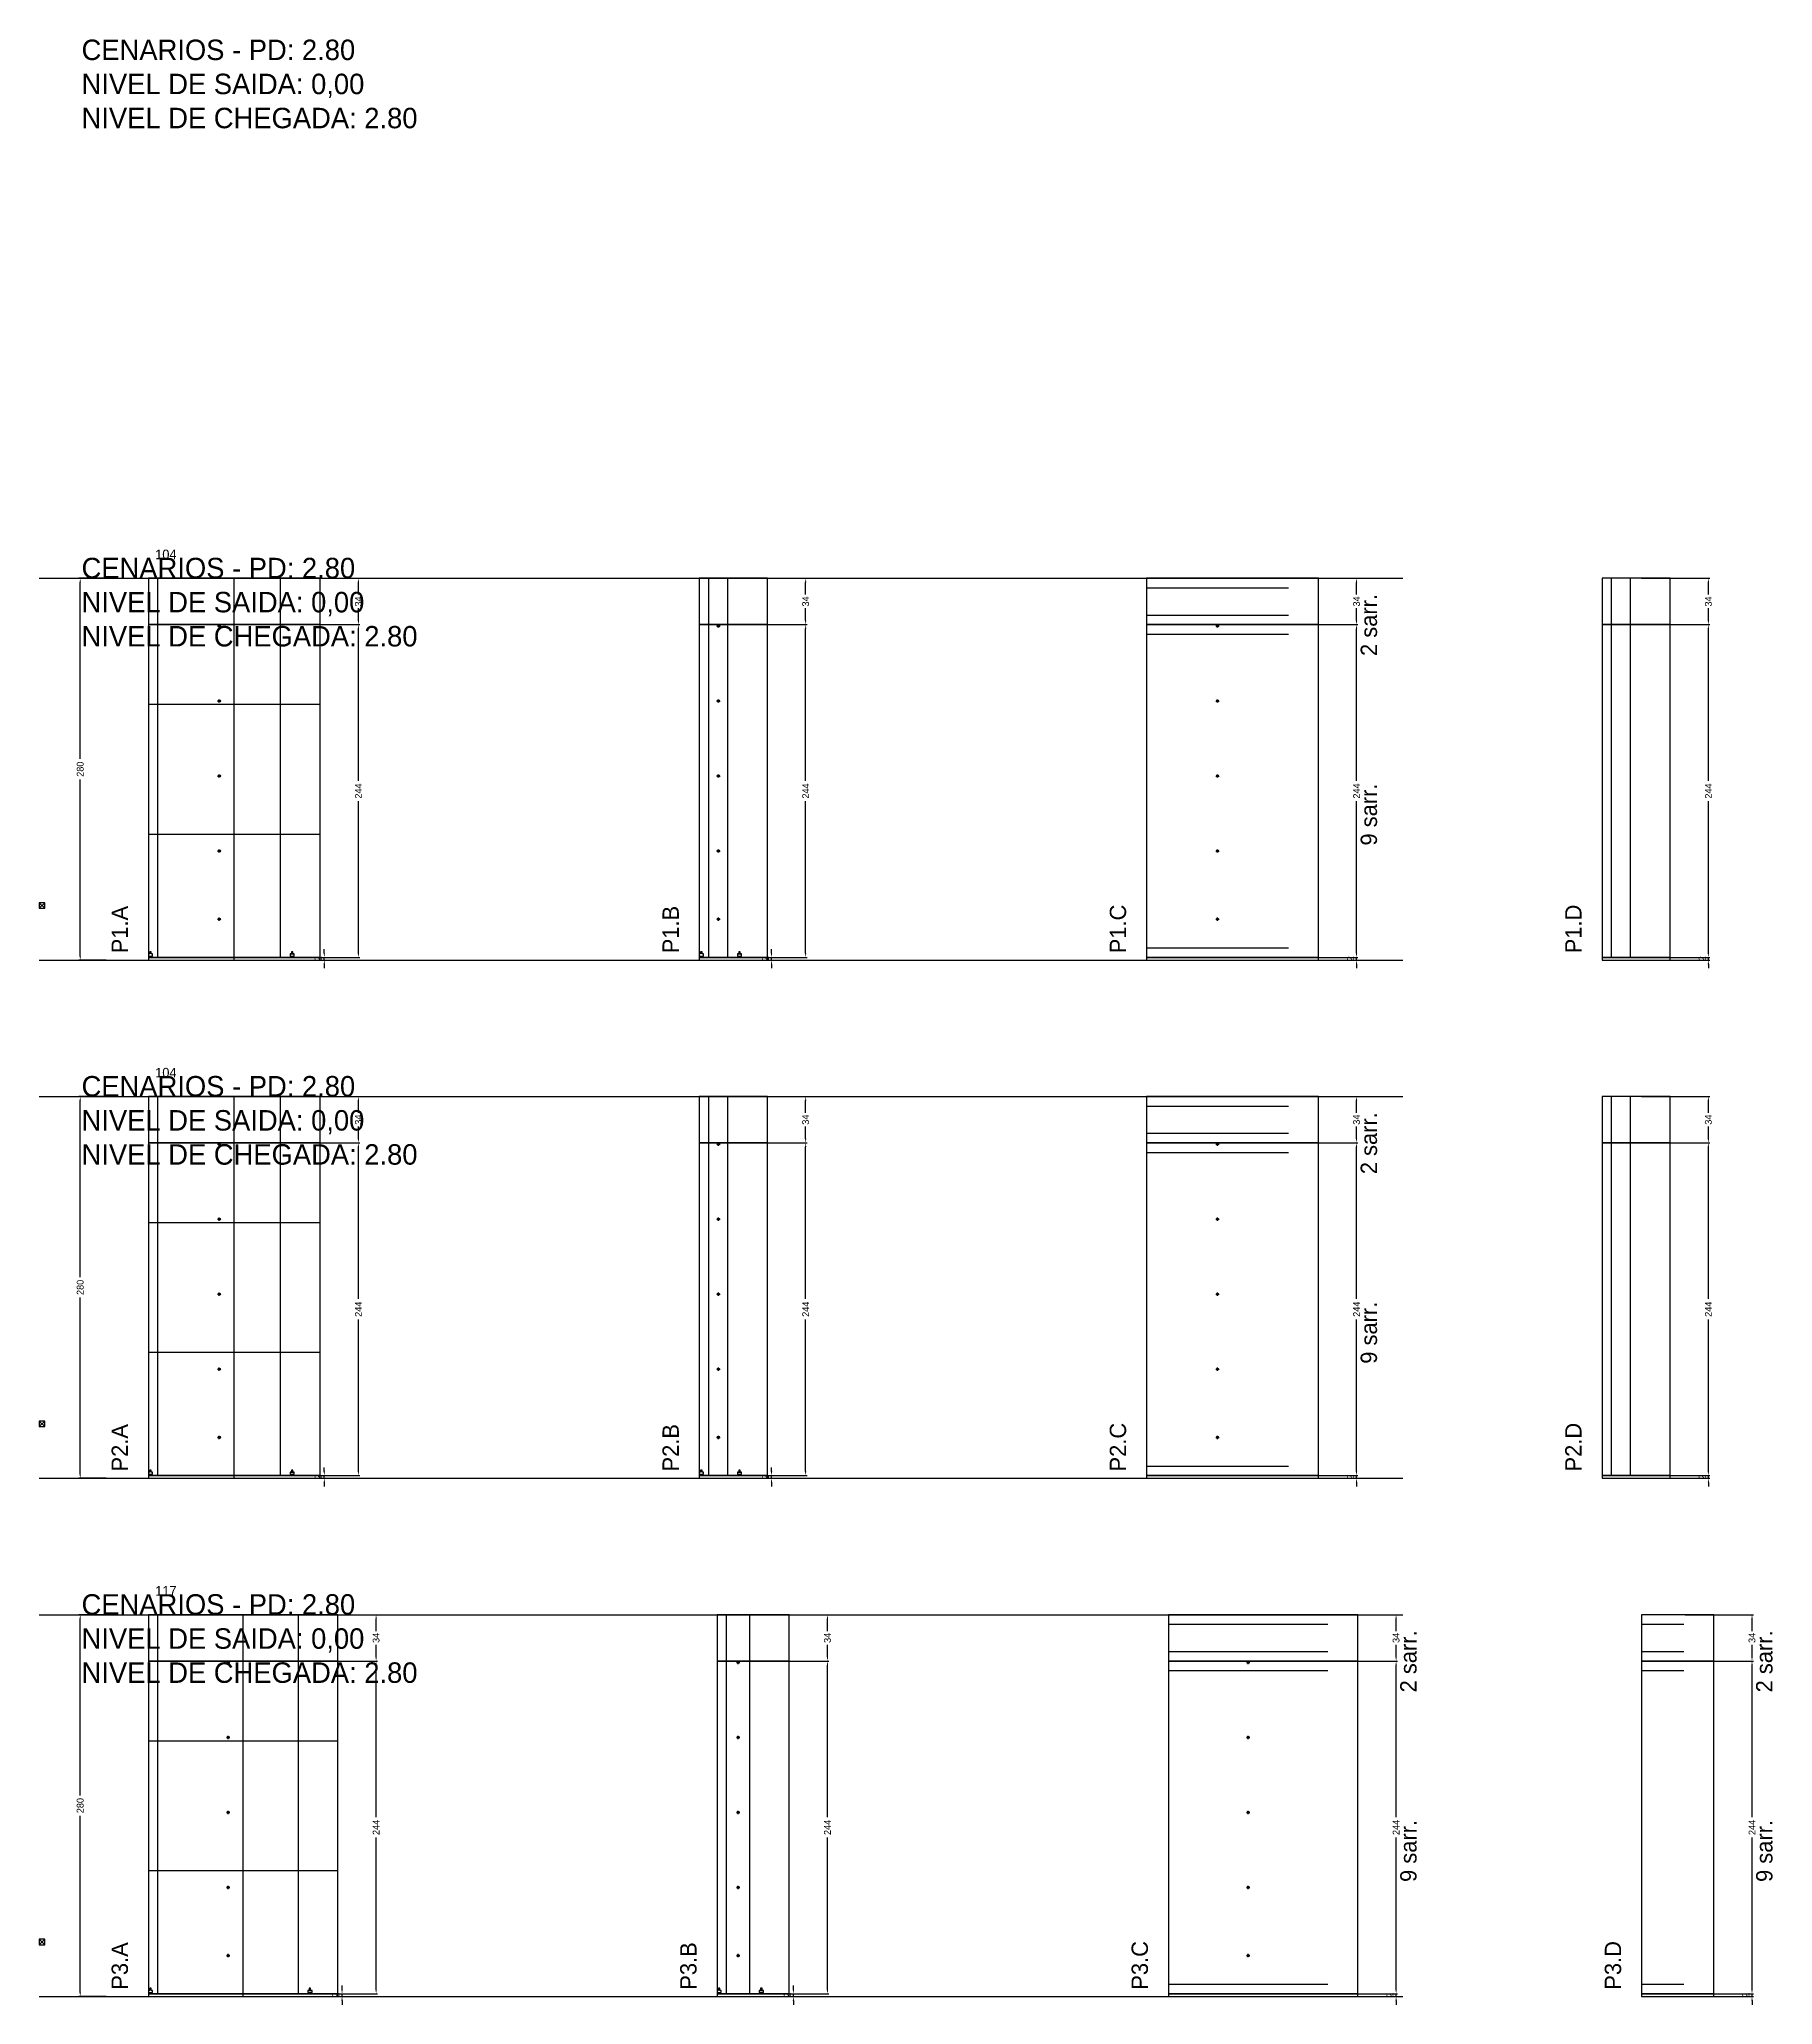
# Model space of a CAD drawing. Header units: centimetres. Extents: x -10500 to 4299, y -38766 to 295.
# Drawn here: x -7000 to -5729, y -1146 to 295 of the extents above; entities that cross this region are included whole.
import ezdxf

# ---------------------------------------------------------------- set-up
doc = ezdxf.new("R2010")
doc.units = ezdxf.units.CM
doc.linetypes.add('DASHED', pattern=[2, -2])
for name, color, linetype in [('COTA', 241, 'Continuous'), ('COTAS FURACAO', 16, 'Continuous'), ('Madeira', 30, 'Continuous'), ('NOMENCLATURA', 7, 'Continuous'), ('Nível', 160, 'Continuous'), ('Painéis', 200, 'Continuous'), ('Perfil Metálico', 150, 'Continuous'), ('SARR_2.2x7', 40, 'Continuous'), ('texto', 7, 'Continuous')]:
    doc.layers.add(name, color=color, linetype=linetype)
doc.dimstyles.new('PAINEL-NOVA', dxfattribs={"dimtxt": 5, "dimasz": 3, "dimexe": 1, "dimexo": 1, "dimgap": 1, "dimtad": 1, "dimcen": 2.5, "dimazin": 3, "dimtfac": 1, "dimtmove": 0, "dimatfit": 3})

# ---------------------------------------------------------------- blocks, each defined once
blk = doc.blocks.new('_CLOSEDFILLED')
at = {"color": 0, "linetype": 'BYBLOCK'}
blk.add_solid([(-1, 0.16), (0, 0), (-1, -0.16)], dxfattribs=at)
blk = doc.blocks.new('*D1')
for p, q in [((-6951, -100), (-6971, -100)), ((-6970, -232.5), (-6970, -103)), ((-6970, -377), (-6970, -247.5)), ((-6951, -380), (-6971, -380))]:
    blk.add_line(p, q)
at = {"layer": 'Defpoints'}
for p in [(-6950, -100), (-6970, -380), (-6950, -380)]:
    blk.add_point(p, dxfattribs=at)
at = {"layer": 'COTA', "xscale": 3, "yscale": 3}
for p, rotation in [((-6970, -100), 90), ((-6970, -380), 270)]:
    blk.add_blockref('_CLOSEDFILLED', p, dxfattribs=dict(at, rotation=rotation))
at = {"layer": 'COTA', "insert": (-6970, -240), "char_height": 5, "attachment_point": 5, "rotation": 90}
blk.add_mtext('280', dxfattribs=at)
blk = doc.blocks.new('MULDURA')
at = {"layer": 'Paineis'}
for p, q in [((0, 0), (4, 4)), ((4, 0), (0, 4))]:
    blk.add_line(p, q, dxfattribs=at)
blk.add_lwpolyline([(0, 0), (4, 0), (4, 4), (0, 4)], close=True, dxfattribs=at)
blk = doc.blocks.new('*D3')
for p, q in [((-6815, -134), (-6765, -134)), ((-6766, -248.5), (-6766, -137)), ((-6766, -375), (-6766, -263.5)), ((-6815, -378), (-6765, -378))]:
    blk.add_line(p, q)
at = {"layer": 'Defpoints'}
for p in [(-6816, -134), (-6816, -378), (-6766, -378)]:
    blk.add_point(p, dxfattribs=at)
at = {"layer": 'COTA', "xscale": 3, "yscale": 3}
for p, rotation in [((-6766, -134), 90), ((-6766, -378), 270)]:
    blk.add_blockref('_CLOSEDFILLED', p, dxfattribs=dict(at, rotation=rotation))
at = {"layer": 'COTA', "insert": (-6766, -256), "char_height": 5, "attachment_point": 5, "rotation": 90}
blk.add_mtext('244', dxfattribs=at)
blk = doc.blocks.new('*D4')
for p, q in [((-6815, -100), (-6765, -100)), ((-6766, -112), (-6766, -103)), ((-6766, -131), (-6766, -122)), ((-6815, -134), (-6765, -134))]:
    blk.add_line(p, q)
at = {"layer": 'Defpoints'}
for p in [(-6816, -100), (-6816, -134), (-6766, -134)]:
    blk.add_point(p, dxfattribs=at)
at = {"layer": 'COTA', "xscale": 3, "yscale": 3}
for p, rotation in [((-6766, -100), 90), ((-6766, -134), 270)]:
    blk.add_blockref('_CLOSEDFILLED', p, dxfattribs=dict(at, rotation=rotation))
at = {"layer": 'COTA', "insert": (-6766, -117), "char_height": 5, "attachment_point": 5, "rotation": 90}
blk.add_mtext('34', dxfattribs=at)
blk = doc.blocks.new('SLIPTEE')
at = {"layer": 'Paineis'}
blk.add_lwpolyline([(0, 0), (3, 0), (3, 1.5), (2, 1.5), (2, 3), (1, 3), (1, 1.5), (0, 1.5)], close=True, dxfattribs=at)
blk = doc.blocks.new('SLIPTDD')
at = {"layer": 'Paineis'}
blk.add_line((0, 1.5), (3, 1.5), dxfattribs=at)
blk.add_lwpolyline([(0, 0), (3, 0), (3, 1.5), (2, 1.5), (2, 3), (1, 3), (1, 1.5), (0, 1.5)], close=True, dxfattribs=at)
blk = doc.blocks.new('furacao')
at = {"layer": 'COTAS FURACAO'}
for p, q in [((-1.2, 0), (1.2, 0)), ((0, -1.2), (0, 1.2))]:
    blk.add_line(p, q, dxfattribs=at)
blk.add_circle((0, 0), 0.8, dxfattribs=at)
blk = doc.blocks.new('*D6')
for p, q in [((-6487, -134), (-6437, -134)), ((-6438, -248.5), (-6438, -137)), ((-6438, -375), (-6438, -263.5)), ((-6487, -378), (-6437, -378))]:
    blk.add_line(p, q)
at = {"layer": 'Defpoints'}
for p in [(-6488, -134), (-6488, -378), (-6438, -378)]:
    blk.add_point(p, dxfattribs=at)
at = {"layer": 'COTA', "xscale": 3, "yscale": 3}
for p, rotation in [((-6438, -134), 90), ((-6438, -378), 270)]:
    blk.add_blockref('_CLOSEDFILLED', p, dxfattribs=dict(at, rotation=rotation))
at = {"layer": 'COTA', "insert": (-6438, -256), "char_height": 5, "attachment_point": 5, "rotation": 90}
blk.add_mtext('244', dxfattribs=at)
blk = doc.blocks.new('*D7')
for p, q in [((-6487, -100), (-6437, -100)), ((-6438, -112), (-6438, -103)), ((-6438, -131), (-6438, -122)), ((-6487, -134), (-6437, -134))]:
    blk.add_line(p, q)
at = {"layer": 'Defpoints'}
for p in [(-6488, -100), (-6488, -134), (-6438, -134)]:
    blk.add_point(p, dxfattribs=at)
at = {"layer": 'COTA', "xscale": 3, "yscale": 3}
for p, rotation in [((-6438, -100), 90), ((-6438, -134), 270)]:
    blk.add_blockref('_CLOSEDFILLED', p, dxfattribs=dict(at, rotation=rotation))
at = {"layer": 'COTA', "insert": (-6438, -117), "char_height": 5, "attachment_point": 5, "rotation": 90}
blk.add_mtext('34', dxfattribs=at)
blk = doc.blocks.new('*D9')
for p, q in [((-6083, -134), (-6033, -134)), ((-6034, -248.5), (-6034, -137)), ((-6034, -375), (-6034, -263.5)), ((-6083, -378), (-6033, -378))]:
    blk.add_line(p, q)
at = {"layer": 'Defpoints'}
for p in [(-6084, -134), (-6084, -378), (-6034, -378)]:
    blk.add_point(p, dxfattribs=at)
at = {"layer": 'COTA', "xscale": 3, "yscale": 3}
for p, rotation in [((-6034, -134), 90), ((-6034, -378), 270)]:
    blk.add_blockref('_CLOSEDFILLED', p, dxfattribs=dict(at, rotation=rotation))
at = {"layer": 'COTA', "insert": (-6034, -256), "char_height": 5, "attachment_point": 5, "rotation": 90}
blk.add_mtext('244', dxfattribs=at)
blk = doc.blocks.new('*D10')
for p, q in [((-6083, -100), (-6033, -100)), ((-6034, -112), (-6034, -103)), ((-6034, -131), (-6034, -122)), ((-6083, -134), (-6033, -134))]:
    blk.add_line(p, q)
at = {"layer": 'Defpoints'}
for p in [(-6084, -100), (-6084, -134), (-6034, -134)]:
    blk.add_point(p, dxfattribs=at)
at = {"layer": 'COTA', "xscale": 3, "yscale": 3}
for p, rotation in [((-6034, -100), 90), ((-6034, -134), 270)]:
    blk.add_blockref('_CLOSEDFILLED', p, dxfattribs=dict(at, rotation=rotation))
at = {"layer": 'COTA', "insert": (-6034, -117), "char_height": 5, "attachment_point": 5, "rotation": 90}
blk.add_mtext('34', dxfattribs=at)
blk = doc.blocks.new('*D12')
for p, q in [((-5825, -134), (-5775, -134)), ((-5776, -248.5), (-5776, -137)), ((-5776, -375), (-5776, -263.5)), ((-5825, -378), (-5775, -378))]:
    blk.add_line(p, q)
at = {"layer": 'Defpoints'}
for p in [(-5826, -134), (-5826, -378), (-5776, -378)]:
    blk.add_point(p, dxfattribs=at)
at = {"layer": 'COTA', "xscale": 3, "yscale": 3}
for p, rotation in [((-5776, -134), 90), ((-5776, -378), 270)]:
    blk.add_blockref('_CLOSEDFILLED', p, dxfattribs=dict(at, rotation=rotation))
at = {"layer": 'COTA', "insert": (-5776, -256), "char_height": 5, "attachment_point": 5, "rotation": 90}
blk.add_mtext('244', dxfattribs=at)
blk = doc.blocks.new('*D13')
for p, q in [((-5825, -100), (-5775, -100)), ((-5776, -112), (-5776, -103)), ((-5776, -131), (-5776, -122)), ((-5825, -134), (-5775, -134))]:
    blk.add_line(p, q)
at = {"layer": 'Defpoints'}
for p in [(-5826, -100), (-5826, -134), (-5776, -134)]:
    blk.add_point(p, dxfattribs=at)
at = {"layer": 'COTA', "xscale": 3, "yscale": 3}
for p, rotation in [((-5776, -100), 90), ((-5776, -134), 270)]:
    blk.add_blockref('_CLOSEDFILLED', p, dxfattribs=dict(at, rotation=rotation))
at = {"layer": 'COTA', "insert": (-5776, -117), "char_height": 5, "attachment_point": 5, "rotation": 90}
blk.add_mtext('34', dxfattribs=at)
blk = doc.blocks.new('*D27')
for p, q in [((-6951, -480), (-6971, -480)), ((-6970, -612.5), (-6970, -483)), ((-6970, -757), (-6970, -627.5)), ((-6951, -760), (-6971, -760))]:
    blk.add_line(p, q)
at = {"layer": 'Defpoints'}
for p in [(-6950, -480), (-6970, -760), (-6950, -760)]:
    blk.add_point(p, dxfattribs=at)
at = {"layer": 'COTA', "xscale": 3, "yscale": 3}
for p, rotation in [((-6970, -480), 90), ((-6970, -760), 270)]:
    blk.add_blockref('_CLOSEDFILLED', p, dxfattribs=dict(at, rotation=rotation))
at = {"layer": 'COTA', "insert": (-6970, -620), "char_height": 5, "attachment_point": 5, "rotation": 90}
blk.add_mtext('280', dxfattribs=at)
blk = doc.blocks.new('*D29')
for p, q in [((-6815, -514), (-6765, -514)), ((-6766, -628.5), (-6766, -517)), ((-6766, -755), (-6766, -643.5)), ((-6815, -758), (-6765, -758))]:
    blk.add_line(p, q)
at = {"layer": 'Defpoints'}
for p in [(-6816, -514), (-6816, -758), (-6766, -758)]:
    blk.add_point(p, dxfattribs=at)
at = {"layer": 'COTA', "xscale": 3, "yscale": 3}
for p, rotation in [((-6766, -514), 90), ((-6766, -758), 270)]:
    blk.add_blockref('_CLOSEDFILLED', p, dxfattribs=dict(at, rotation=rotation))
at = {"layer": 'COTA', "insert": (-6766, -636), "char_height": 5, "attachment_point": 5, "rotation": 90}
blk.add_mtext('244', dxfattribs=at)
blk = doc.blocks.new('*D30')
for p, q in [((-6815, -480), (-6765, -480)), ((-6766, -492), (-6766, -483)), ((-6766, -511), (-6766, -502)), ((-6815, -514), (-6765, -514))]:
    blk.add_line(p, q)
at = {"layer": 'Defpoints'}
for p in [(-6816, -480), (-6816, -514), (-6766, -514)]:
    blk.add_point(p, dxfattribs=at)
at = {"layer": 'COTA', "xscale": 3, "yscale": 3}
for p, rotation in [((-6766, -480), 90), ((-6766, -514), 270)]:
    blk.add_blockref('_CLOSEDFILLED', p, dxfattribs=dict(at, rotation=rotation))
at = {"layer": 'COTA', "insert": (-6766, -497), "char_height": 5, "attachment_point": 5, "rotation": 90}
blk.add_mtext('34', dxfattribs=at)
blk = doc.blocks.new('*D32')
for p, q in [((-6487, -514), (-6437, -514)), ((-6438, -628.5), (-6438, -517)), ((-6438, -755), (-6438, -643.5)), ((-6487, -758), (-6437, -758))]:
    blk.add_line(p, q)
at = {"layer": 'Defpoints'}
for p in [(-6488, -514), (-6488, -758), (-6438, -758)]:
    blk.add_point(p, dxfattribs=at)
at = {"layer": 'COTA', "xscale": 3, "yscale": 3}
for p, rotation in [((-6438, -514), 90), ((-6438, -758), 270)]:
    blk.add_blockref('_CLOSEDFILLED', p, dxfattribs=dict(at, rotation=rotation))
at = {"layer": 'COTA', "insert": (-6438, -636), "char_height": 5, "attachment_point": 5, "rotation": 90}
blk.add_mtext('244', dxfattribs=at)
blk = doc.blocks.new('*D33')
for p, q in [((-6487, -480), (-6437, -480)), ((-6438, -492), (-6438, -483)), ((-6438, -511), (-6438, -502)), ((-6487, -514), (-6437, -514))]:
    blk.add_line(p, q)
at = {"layer": 'Defpoints'}
for p in [(-6488, -480), (-6488, -514), (-6438, -514)]:
    blk.add_point(p, dxfattribs=at)
at = {"layer": 'COTA', "xscale": 3, "yscale": 3}
for p, rotation in [((-6438, -480), 90), ((-6438, -514), 270)]:
    blk.add_blockref('_CLOSEDFILLED', p, dxfattribs=dict(at, rotation=rotation))
at = {"layer": 'COTA', "insert": (-6438, -497), "char_height": 5, "attachment_point": 5, "rotation": 90}
blk.add_mtext('34', dxfattribs=at)
blk = doc.blocks.new('*D35')
for p, q in [((-6083, -514), (-6033, -514)), ((-6034, -628.5), (-6034, -517)), ((-6034, -755), (-6034, -643.5)), ((-6083, -758), (-6033, -758))]:
    blk.add_line(p, q)
at = {"layer": 'Defpoints'}
for p in [(-6084, -514), (-6084, -758), (-6034, -758)]:
    blk.add_point(p, dxfattribs=at)
at = {"layer": 'COTA', "xscale": 3, "yscale": 3}
for p, rotation in [((-6034, -514), 90), ((-6034, -758), 270)]:
    blk.add_blockref('_CLOSEDFILLED', p, dxfattribs=dict(at, rotation=rotation))
at = {"layer": 'COTA', "insert": (-6034, -636), "char_height": 5, "attachment_point": 5, "rotation": 90}
blk.add_mtext('244', dxfattribs=at)
blk = doc.blocks.new('*D36')
for p, q in [((-6083, -480), (-6033, -480)), ((-6034, -492), (-6034, -483)), ((-6034, -511), (-6034, -502)), ((-6083, -514), (-6033, -514))]:
    blk.add_line(p, q)
at = {"layer": 'Defpoints'}
for p in [(-6084, -480), (-6084, -514), (-6034, -514)]:
    blk.add_point(p, dxfattribs=at)
at = {"layer": 'COTA', "xscale": 3, "yscale": 3}
for p, rotation in [((-6034, -480), 90), ((-6034, -514), 270)]:
    blk.add_blockref('_CLOSEDFILLED', p, dxfattribs=dict(at, rotation=rotation))
at = {"layer": 'COTA', "insert": (-6034, -497), "char_height": 5, "attachment_point": 5, "rotation": 90}
blk.add_mtext('34', dxfattribs=at)
blk = doc.blocks.new('*D38')
for p, q in [((-5825, -514), (-5775, -514)), ((-5776, -628.5), (-5776, -517)), ((-5776, -755), (-5776, -643.5)), ((-5825, -758), (-5775, -758))]:
    blk.add_line(p, q)
at = {"layer": 'Defpoints'}
for p in [(-5826, -514), (-5826, -758), (-5776, -758)]:
    blk.add_point(p, dxfattribs=at)
at = {"layer": 'COTA', "xscale": 3, "yscale": 3}
for p, rotation in [((-5776, -514), 90), ((-5776, -758), 270)]:
    blk.add_blockref('_CLOSEDFILLED', p, dxfattribs=dict(at, rotation=rotation))
at = {"layer": 'COTA', "insert": (-5776, -636), "char_height": 5, "attachment_point": 5, "rotation": 90}
blk.add_mtext('244', dxfattribs=at)
blk = doc.blocks.new('*D39')
for p, q in [((-5825, -480), (-5775, -480)), ((-5776, -492), (-5776, -483)), ((-5776, -511), (-5776, -502)), ((-5825, -514), (-5775, -514))]:
    blk.add_line(p, q)
at = {"layer": 'Defpoints'}
for p in [(-5826, -480), (-5826, -514), (-5776, -514)]:
    blk.add_point(p, dxfattribs=at)
at = {"layer": 'COTA', "xscale": 3, "yscale": 3}
for p, rotation in [((-5776, -480), 90), ((-5776, -514), 270)]:
    blk.add_blockref('_CLOSEDFILLED', p, dxfattribs=dict(at, rotation=rotation))
at = {"layer": 'COTA', "insert": (-5776, -497), "char_height": 5, "attachment_point": 5, "rotation": 90}
blk.add_mtext('34', dxfattribs=at)
blk = doc.blocks.new('*D53')
for p, q in [((-6951, -860), (-6971, -860)), ((-6970, -992.5), (-6970, -863)), ((-6970, -1137), (-6970, -1007.5)), ((-6951, -1140), (-6971, -1140))]:
    blk.add_line(p, q)
at = {"layer": 'Defpoints'}
for p in [(-6950, -860), (-6970, -1140), (-6950, -1140)]:
    blk.add_point(p, dxfattribs=at)
at = {"layer": 'COTA', "xscale": 3, "yscale": 3}
for p, rotation in [((-6970, -860), 90), ((-6970, -1140), 270)]:
    blk.add_blockref('_CLOSEDFILLED', p, dxfattribs=dict(at, rotation=rotation))
at = {"layer": 'COTA', "insert": (-6970, -1000), "char_height": 5, "attachment_point": 5, "rotation": 90}
blk.add_mtext('280', dxfattribs=at)
blk = doc.blocks.new('*D55')
for p, q in [((-6802, -894), (-6752, -894)), ((-6753, -1008.5), (-6753, -897)), ((-6753, -1135), (-6753, -1023.5)), ((-6802, -1138), (-6752, -1138))]:
    blk.add_line(p, q)
at = {"layer": 'Defpoints'}
for p in [(-6803, -894), (-6803, -1138), (-6753, -1138)]:
    blk.add_point(p, dxfattribs=at)
at = {"layer": 'COTA', "xscale": 3, "yscale": 3}
for p, rotation in [((-6753, -894), 90), ((-6753, -1138), 270)]:
    blk.add_blockref('_CLOSEDFILLED', p, dxfattribs=dict(at, rotation=rotation))
at = {"layer": 'COTA', "insert": (-6753, -1016), "char_height": 5, "attachment_point": 5, "rotation": 90}
blk.add_mtext('244', dxfattribs=at)
blk = doc.blocks.new('*D56')
for p, q in [((-6802, -860), (-6752, -860)), ((-6753, -872), (-6753, -863)), ((-6753, -891), (-6753, -882)), ((-6802, -894), (-6752, -894))]:
    blk.add_line(p, q)
at = {"layer": 'Defpoints'}
for p in [(-6803, -860), (-6803, -894), (-6753, -894)]:
    blk.add_point(p, dxfattribs=at)
at = {"layer": 'COTA', "xscale": 3, "yscale": 3}
for p, rotation in [((-6753, -860), 90), ((-6753, -894), 270)]:
    blk.add_blockref('_CLOSEDFILLED', p, dxfattribs=dict(at, rotation=rotation))
at = {"layer": 'COTA', "insert": (-6753, -877), "char_height": 5, "attachment_point": 5, "rotation": 90}
blk.add_mtext('34', dxfattribs=at)
blk = doc.blocks.new('*D58')
for p, q in [((-6471, -894), (-6421, -894)), ((-6422, -1008.5), (-6422, -897)), ((-6422, -1135), (-6422, -1023.5)), ((-6471, -1138), (-6421, -1138))]:
    blk.add_line(p, q)
at = {"layer": 'Defpoints'}
for p in [(-6472, -894), (-6472, -1138), (-6422, -1138)]:
    blk.add_point(p, dxfattribs=at)
at = {"layer": 'COTA', "xscale": 3, "yscale": 3}
for p, rotation in [((-6422, -894), 90), ((-6422, -1138), 270)]:
    blk.add_blockref('_CLOSEDFILLED', p, dxfattribs=dict(at, rotation=rotation))
at = {"layer": 'COTA', "insert": (-6422, -1016), "char_height": 5, "attachment_point": 5, "rotation": 90}
blk.add_mtext('244', dxfattribs=at)
blk = doc.blocks.new('*D59')
for p, q in [((-6471, -860), (-6421, -860)), ((-6422, -872), (-6422, -863)), ((-6422, -891), (-6422, -882)), ((-6471, -894), (-6421, -894))]:
    blk.add_line(p, q)
at = {"layer": 'Defpoints'}
for p in [(-6472, -860), (-6472, -894), (-6422, -894)]:
    blk.add_point(p, dxfattribs=at)
at = {"layer": 'COTA', "xscale": 3, "yscale": 3}
for p, rotation in [((-6422, -860), 90), ((-6422, -894), 270)]:
    blk.add_blockref('_CLOSEDFILLED', p, dxfattribs=dict(at, rotation=rotation))
at = {"layer": 'COTA', "insert": (-6422, -877), "char_height": 5, "attachment_point": 5, "rotation": 90}
blk.add_mtext('34', dxfattribs=at)
blk = doc.blocks.new('*D61')
for p, q in [((-6054, -894), (-6004, -894)), ((-6005, -1008.5), (-6005, -897)), ((-6005, -1135), (-6005, -1023.5)), ((-6054, -1138), (-6004, -1138))]:
    blk.add_line(p, q)
at = {"layer": 'Defpoints'}
for p in [(-6055, -894), (-6055, -1138), (-6005, -1138)]:
    blk.add_point(p, dxfattribs=at)
at = {"layer": 'COTA', "xscale": 3, "yscale": 3}
for p, rotation in [((-6005, -894), 90), ((-6005, -1138), 270)]:
    blk.add_blockref('_CLOSEDFILLED', p, dxfattribs=dict(at, rotation=rotation))
at = {"layer": 'COTA', "insert": (-6005, -1016), "char_height": 5, "attachment_point": 5, "rotation": 90}
blk.add_mtext('244', dxfattribs=at)
blk = doc.blocks.new('*D62')
for p, q in [((-6054, -860), (-6004, -860)), ((-6005, -872), (-6005, -863)), ((-6005, -891), (-6005, -882)), ((-6054, -894), (-6004, -894))]:
    blk.add_line(p, q)
at = {"layer": 'Defpoints'}
for p in [(-6055, -860), (-6055, -894), (-6005, -894)]:
    blk.add_point(p, dxfattribs=at)
at = {"layer": 'COTA', "xscale": 3, "yscale": 3}
for p, rotation in [((-6005, -860), 90), ((-6005, -894), 270)]:
    blk.add_blockref('_CLOSEDFILLED', p, dxfattribs=dict(at, rotation=rotation))
at = {"layer": 'COTA', "insert": (-6005, -877), "char_height": 5, "attachment_point": 5, "rotation": 90}
blk.add_mtext('34', dxfattribs=at)
blk = doc.blocks.new('*D64')
for p, q in [((-5793, -894), (-5743, -894)), ((-5744, -1008.5), (-5744, -897)), ((-5744, -1135), (-5744, -1023.5)), ((-5793, -1138), (-5743, -1138))]:
    blk.add_line(p, q)
at = {"layer": 'Defpoints'}
for p in [(-5794, -894), (-5794, -1138), (-5744, -1138)]:
    blk.add_point(p, dxfattribs=at)
at = {"layer": 'COTA', "xscale": 3, "yscale": 3}
for p, rotation in [((-5744, -894), 90), ((-5744, -1138), 270)]:
    blk.add_blockref('_CLOSEDFILLED', p, dxfattribs=dict(at, rotation=rotation))
at = {"layer": 'COTA', "insert": (-5744, -1016), "char_height": 5, "attachment_point": 5, "rotation": 90}
blk.add_mtext('244', dxfattribs=at)
blk = doc.blocks.new('*D65')
for p, q in [((-5793, -860), (-5743, -860)), ((-5744, -872), (-5744, -863)), ((-5744, -891), (-5744, -882)), ((-5793, -894), (-5743, -894))]:
    blk.add_line(p, q)
at = {"layer": 'Defpoints'}
for p in [(-5794, -860), (-5794, -894), (-5744, -894)]:
    blk.add_point(p, dxfattribs=at)
at = {"layer": 'COTA', "xscale": 3, "yscale": 3}
for p, rotation in [((-5744, -860), 90), ((-5744, -894), 270)]:
    blk.add_blockref('_CLOSEDFILLED', p, dxfattribs=dict(at, rotation=rotation))
at = {"layer": 'COTA', "insert": (-5744, -877), "char_height": 5, "attachment_point": 5, "rotation": 90}
blk.add_mtext('34', dxfattribs=at)

msp = doc.modelspace()

# ---------------------------------------------------------------- linework, layer by layer
at = {"layer": 'Madeira'}
for points in [[(-6920, -192.4), (-6794, -192.4)], [(-6920, -287.6), (-6794, -287.6)], [(-6920, -572.4), (-6794, -572.4)], [(-6920, -667.6), (-6794, -667.6)], [(-6920, -952.4), (-6781, -952.4)], [(-6920, -1047.6), (-6781, -1047.6)]]:
    msp.add_lwpolyline(points, dxfattribs=at)
at = {"layer": 'Nível', "linetype": 'DASHED'}
for points in [[(-7000, -100), (-6000, -100)], [(-7000, -380), (-6000, -380)], [(-7000, -480), (-6000, -480)], [(-7000, -760), (-6000, -760)], [(-7000, -860), (-6000, -860)], [(-7000, -1140), (-6000, -1140)]]:
    msp.add_lwpolyline(points, dxfattribs=at)
at = {"layer": 'Painéis'}
for points in [[(-6920, -134), (-6794, -134), (-6794, -100), (-6920, -100)], [(-6920, -380), (-6794, -380), (-6794, -100), (-6920, -100)], [(-6516, -134), (-6466, -134), (-6466, -100), (-6516, -100)], [(-6188, -134), (-6062, -134), (-6062, -100), (-6188, -100)], [(-5854, -134), (-5804, -134), (-5804, -100), (-5854, -100)], [(-6920, -378), (-6794, -378), (-6794, -134), (-6920, -134)], [(-6516, -378), (-6466, -378), (-6466, -134), (-6516, -134)], [(-6188, -378), (-6062, -378), (-6062, -134), (-6188, -134)], [(-5854, -378), (-5804, -378), (-5804, -134), (-5854, -134)], [(-6920, -380), (-6794, -380), (-6794, -378), (-6920, -378)], [(-6516, -380), (-6466, -380), (-6466, -378), (-6516, -378)], [(-6188, -380), (-6062, -380), (-6062, -378), (-6188, -378)], [(-5854, -380), (-5804, -380), (-5804, -378), (-5854, -378)], [(-6920, -514), (-6794, -514), (-6794, -480), (-6920, -480)], [(-6920, -760), (-6794, -760), (-6794, -480), (-6920, -480)], [(-6516, -514), (-6466, -514), (-6466, -480), (-6516, -480)], [(-6188, -514), (-6062, -514), (-6062, -480), (-6188, -480)], [(-5854, -514), (-5804, -514), (-5804, -480), (-5854, -480)], [(-6920, -758), (-6794, -758), (-6794, -514), (-6920, -514)], [(-6516, -758), (-6466, -758), (-6466, -514), (-6516, -514)], [(-6188, -758), (-6062, -758), (-6062, -514), (-6188, -514)], [(-5854, -758), (-5804, -758), (-5804, -514), (-5854, -514)], [(-6920, -760), (-6794, -760), (-6794, -758), (-6920, -758)], [(-6516, -760), (-6466, -760), (-6466, -758), (-6516, -758)], [(-6188, -760), (-6062, -760), (-6062, -758), (-6188, -758)], [(-5854, -760), (-5804, -760), (-5804, -758), (-5854, -758)], [(-6920, -894), (-6781, -894), (-6781, -860), (-6920, -860)], [(-6920, -1140), (-6781, -1140), (-6781, -860), (-6920, -860)], [(-6503, -894), (-6450, -894), (-6450, -860), (-6503, -860)], [(-6172, -894), (-6033, -894), (-6033, -860), (-6172, -860)], [(-5825, -894), (-5772, -894), (-5772, -860), (-5825, -860)], [(-6920, -1138), (-6781, -1138), (-6781, -894), (-6920, -894)], [(-6503, -1138), (-6450, -1138), (-6450, -894), (-6503, -894)], [(-6172, -1138), (-6033, -1138), (-6033, -894), (-6172, -894)], [(-5825, -1138), (-5772, -1138), (-5772, -894), (-5825, -894)], [(-6920, -1140), (-6781, -1140), (-6781, -1138), (-6920, -1138)], [(-6503, -1140), (-6450, -1140), (-6450, -1138), (-6503, -1138)], [(-6172, -1140), (-6033, -1140), (-6033, -1138), (-6172, -1138)], [(-5825, -1140), (-5772, -1140), (-5772, -1138), (-5825, -1138)]]:
    msp.add_lwpolyline(points, close=True, dxfattribs=at)
at = {"layer": 'Perfil Metálico'}
for p, q in [((-6857, -380), (-6857, -100)), ((-6857, -760), (-6857, -480)), ((-6850.5, -1140), (-6850.5, -860))]:
    msp.add_line(p, q, dxfattribs=at)
at = {"layer": 'SARR_2.2x7'}
for points in [[(-6913, -134), (-6913, -100)], [(-6823, -134), (-6823, -100)], [(-6509, -134), (-6509, -100)], [(-6495, -134), (-6495, -100)], [(-5847, -134), (-5847, -100)], [(-5833, -134), (-5833, -100)], [(-6188, -107), (-6084, -107)], [(-6188, -127), (-6084, -127)], [(-6188, -141), (-6084, -141)], [(-6188, -371), (-6084, -371)], [(-6913, -514), (-6913, -480)], [(-6823, -514), (-6823, -480)], [(-6509, -514), (-6509, -480)], [(-6495, -514), (-6495, -480)], [(-6188, -487), (-6084, -487)], [(-5847, -514), (-5847, -480)], [(-5833, -514), (-5833, -480)], [(-6188, -507), (-6084, -507)], [(-6188, -521), (-6084, -521)], [(-6188, -751), (-6084, -751)], [(-6913, -894), (-6913, -860)], [(-6810, -894), (-6810, -860)], [(-6496, -894), (-6496, -860)], [(-6479, -894), (-6479, -860)], [(-6172, -867), (-6055, -867)], [(-5825, -867), (-5794, -867)], [(-6172, -887), (-6055, -887)], [(-5825, -887), (-5794, -887)], [(-6172, -901), (-6055, -901)], [(-5825, -901), (-5794, -901)], [(-6172, -1131), (-6055, -1131)], [(-5825, -1131), (-5794, -1131)]]:
    msp.add_lwpolyline(points, dxfattribs=at)
at = {"layer": 'SARR_2.2x7', "linetype": 'DASHED'}
for points in [[(-6913, -378), (-6913, -134)], [(-6823, -378), (-6823, -134)], [(-6509, -378), (-6509, -134)], [(-6495, -378), (-6495, -134)], [(-5847, -378), (-5847, -134)], [(-5833, -378), (-5833, -134)], [(-6913, -758), (-6913, -514)], [(-6823, -758), (-6823, -514)], [(-6509, -758), (-6509, -514)], [(-6495, -758), (-6495, -514)], [(-5847, -758), (-5847, -514)], [(-5833, -758), (-5833, -514)], [(-6913, -1138), (-6913, -894)], [(-6810, -1138), (-6810, -894)], [(-6496, -1138), (-6496, -894)], [(-6479, -1138), (-6479, -894)]]:
    msp.add_lwpolyline(points, dxfattribs=at)

# ---------------------------------------------------------------- block references
at = {"layer": 'COTA'}
for name, p in [('furacao', (-6868, -135)), ('furacao', (-6502, -135)), ('furacao', (-6136, -135)), ('furacao', (-6868, -190)), ('furacao', (-6502, -190)), ('furacao', (-6136, -190)), ('furacao', (-6868, -245)), ('furacao', (-6502, -245)), ('furacao', (-6136, -245)), ('furacao', (-6868, -300)), ('furacao', (-6502, -300)), ('furacao', (-6136, -300)), ('MULDURA', (-7000, -342)), ('furacao', (-6868, -350)), ('furacao', (-6502, -350)), ('furacao', (-6136, -350)), ('SLIPTEE', (-6920, -377)), ('SLIPTDD', (-6816, -377)), ('SLIPTEE', (-6516, -377)), ('SLIPTDD', (-6488, -377)), ('furacao', (-6868, -515)), ('furacao', (-6502, -515)), ('furacao', (-6136, -515)), ('furacao', (-6868, -570)), ('furacao', (-6502, -570)), ('furacao', (-6136, -570)), ('furacao', (-6868, -625)), ('furacao', (-6502, -625)), ('furacao', (-6136, -625)), ('furacao', (-6868, -680)), ('furacao', (-6502, -680)), ('furacao', (-6136, -680)), ('MULDURA', (-7000, -722)), ('furacao', (-6868, -730)), ('furacao', (-6502, -730)), ('furacao', (-6136, -730)), ('SLIPTEE', (-6920, -757)), ('SLIPTDD', (-6816, -757)), ('SLIPTEE', (-6516, -757)), ('SLIPTDD', (-6488, -757)), ('furacao', (-6861.5, -895)), ('furacao', (-6487.5, -895)), ('furacao', (-6113.5, -895)), ('furacao', (-6861.5, -950)), ('furacao', (-6487.5, -950)), ('furacao', (-6113.5, -950)), ('furacao', (-6861.5, -1005)), ('furacao', (-6487.5, -1005)), ('furacao', (-6113.5, -1005)), ('furacao', (-6861.5, -1060)), ('furacao', (-6487.5, -1060)), ('furacao', (-6113.5, -1060)), ('MULDURA', (-7000, -1102)), ('furacao', (-6861.5, -1110)), ('furacao', (-6487.5, -1110)), ('furacao', (-6113.5, -1110)), ('SLIPTEE', (-6920, -1137)), ('SLIPTDD', (-6803, -1137)), ('SLIPTEE', (-6503, -1137)), ('SLIPTDD', (-6472, -1137))]:
    msp.add_blockref(name, p, dxfattribs=at)

# ---------------------------------------------------------------- texts
at = {"layer": 'NOMENCLATURA'}
for s, p in [('CENARIOS - PD: 2.80', (-6969, 280)), ('NIVEL DE SAIDA: 0,00', (-6969, 255)), ('NIVEL DE CHEGADA: 2.80', (-6969, 230)), ('CENARIOS - PD: 2.80', (-6969, -100)), ('NIVEL DE SAIDA: 0,00', (-6969, -125)), ('NIVEL DE CHEGADA: 2.80', (-6969, -150)), ('CENARIOS - PD: 2.80', (-6969, -480)), ('NIVEL DE SAIDA: 0,00', (-6969, -505)), ('NIVEL DE CHEGADA: 2.80', (-6969, -530)), ('CENARIOS - PD: 2.80', (-6969, -860)), ('NIVEL DE SAIDA: 0,00', (-6969, -885)), ('NIVEL DE CHEGADA: 2.80', (-6969, -910))]:
    msp.add_text(s, height=15, dxfattribs=at).set_placement(p)
for s, p in [('2 sarr.', (-6019, -157)), ('9 sarr.', (-6019, -296)), ('P1.A', (-6935, -375)), ('P1.B', (-6531, -375)), ('P1.C', (-6203, -375)), ('P1.D', (-5869, -375)), ('2 sarr.', (-6019, -537)), ('9 sarr.', (-6019, -676)), ('P2.A', (-6935, -755)), ('P2.C', (-6203, -755)), ('P2.D', (-5869, -755)), ('P2.B', (-6531, -755)), ('2 sarr.', (-5990, -917)), ('2 sarr.', (-5729, -917)), ('9 sarr.', (-5990, -1056)), ('9 sarr.', (-5729, -1056)), ('P3.A', (-6935, -1135)), ('P3.B', (-6518, -1135)), ('P3.C', (-6187, -1135)), ('P3.D', (-5840, -1135))]:
    msp.add_text(s, height=12, rotation=90, dxfattribs=at).set_placement(p)
at = {"layer": 'texto'}
for s, p in [('104', (-6915, -86)), ('104', (-6915, -466)), ('117', (-6915, -846))]:
    msp.add_text(s, height=7, dxfattribs=at).set_placement(p)

# ---------------------------------------------------------------- dimensions: what is measured, and where the dimension line sits
at = {"layer": 'COTA'}
for base, p1, p2, picture, middle in [((-6970, -380), (-6950, -380), (-6950, -100), '*D1', (-6970, -240)), ((-6766, -134), (-6816, -134), (-6816, -100), '*D4', (-6766, -117)), ((-6438, -134), (-6488, -134), (-6488, -100), '*D7', (-6438, -117)), ((-6034, -134), (-6084, -134), (-6084, -100), '*D10', (-6034, -117)), ((-5776, -134), (-5826, -134), (-5826, -100), '*D13', (-5776, -117)), ((-6766, -378), (-6816, -378), (-6816, -134), '*D3', (-6766, -256)), ((-6438, -378), (-6488, -378), (-6488, -134), '*D6', (-6438, -256)), ((-6034, -378), (-6084, -378), (-6084, -134), '*D9', (-6034, -256)), ((-5776, -378), (-5826, -378), (-5826, -134), '*D12', (-5776, -256)), ((-6970, -760), (-6950, -760), (-6950, -480), '*D27', (-6970, -620)), ((-6766, -514), (-6816, -514), (-6816, -480), '*D30', (-6766, -497)), ((-6438, -514), (-6488, -514), (-6488, -480), '*D33', (-6438, -497)), ((-6034, -514), (-6084, -514), (-6084, -480), '*D36', (-6034, -497)), ((-5776, -514), (-5826, -514), (-5826, -480), '*D39', (-5776, -497)), ((-6766, -758), (-6816, -758), (-6816, -514), '*D29', (-6766, -636)), ((-6438, -758), (-6488, -758), (-6488, -514), '*D32', (-6438, -636)), ((-6034, -758), (-6084, -758), (-6084, -514), '*D35', (-6034, -636)), ((-5776, -758), (-5826, -758), (-5826, -514), '*D38', (-5776, -636)), ((-6970, -1140), (-6950, -1140), (-6950, -860), '*D53', (-6970, -1000)), ((-6753, -894), (-6803, -894), (-6803, -860), '*D56', (-6753, -877)), ((-6422, -894), (-6472, -894), (-6472, -860), '*D59', (-6422, -877)), ((-6005, -894), (-6055, -894), (-6055, -860), '*D62', (-6005, -877)), ((-5744, -894), (-5794, -894), (-5794, -860), '*D65', (-5744, -877)), ((-6753, -1138), (-6803, -1138), (-6803, -894), '*D55', (-6753, -1016)), ((-6422, -1138), (-6472, -1138), (-6472, -894), '*D58', (-6422, -1016)), ((-6005, -1138), (-6055, -1138), (-6055, -894), '*D61', (-6005, -1016)), ((-5744, -1138), (-5794, -1138), (-5794, -894), '*D64', (-5744, -1016))]:
    dim = msp.add_linear_dim(base=base, p1=p1, p2=p2, angle=90, dimstyle='PAINEL-NOVA', dxfattribs=at)
    dim.commit()
    dim.dimension.update_dxf_attribs({"geometry": picture, "text_midpoint": middle})
for base, p1, p2 in [((-6791, -380), (-6816, -380), (-6816, -378)), ((-6463, -380), (-6488, -380), (-6488, -378)), ((-6034, -380), (-6084, -380), (-6084, -378)), ((-5776, -380), (-5826, -380), (-5826, -378)), ((-6791, -760), (-6816, -760), (-6816, -758)), ((-6463, -760), (-6488, -760), (-6488, -758)), ((-6034, -760), (-6084, -760), (-6084, -758)), ((-5776, -760), (-5826, -760), (-5826, -758)), ((-6778, -1140), (-6803, -1140), (-6803, -1138)), ((-6447, -1140), (-6472, -1140), (-6472, -1138)), ((-6005, -1140), (-6055, -1140), (-6055, -1138)), ((-5744, -1140), (-5794, -1140), (-5794, -1138))]:
    msp.add_linear_dim(base=base, p1=p1, p2=p2, angle=90, dimstyle='PAINEL-NOVA', dxfattribs=at).render()

doc.saveas('drawing.dxf')
